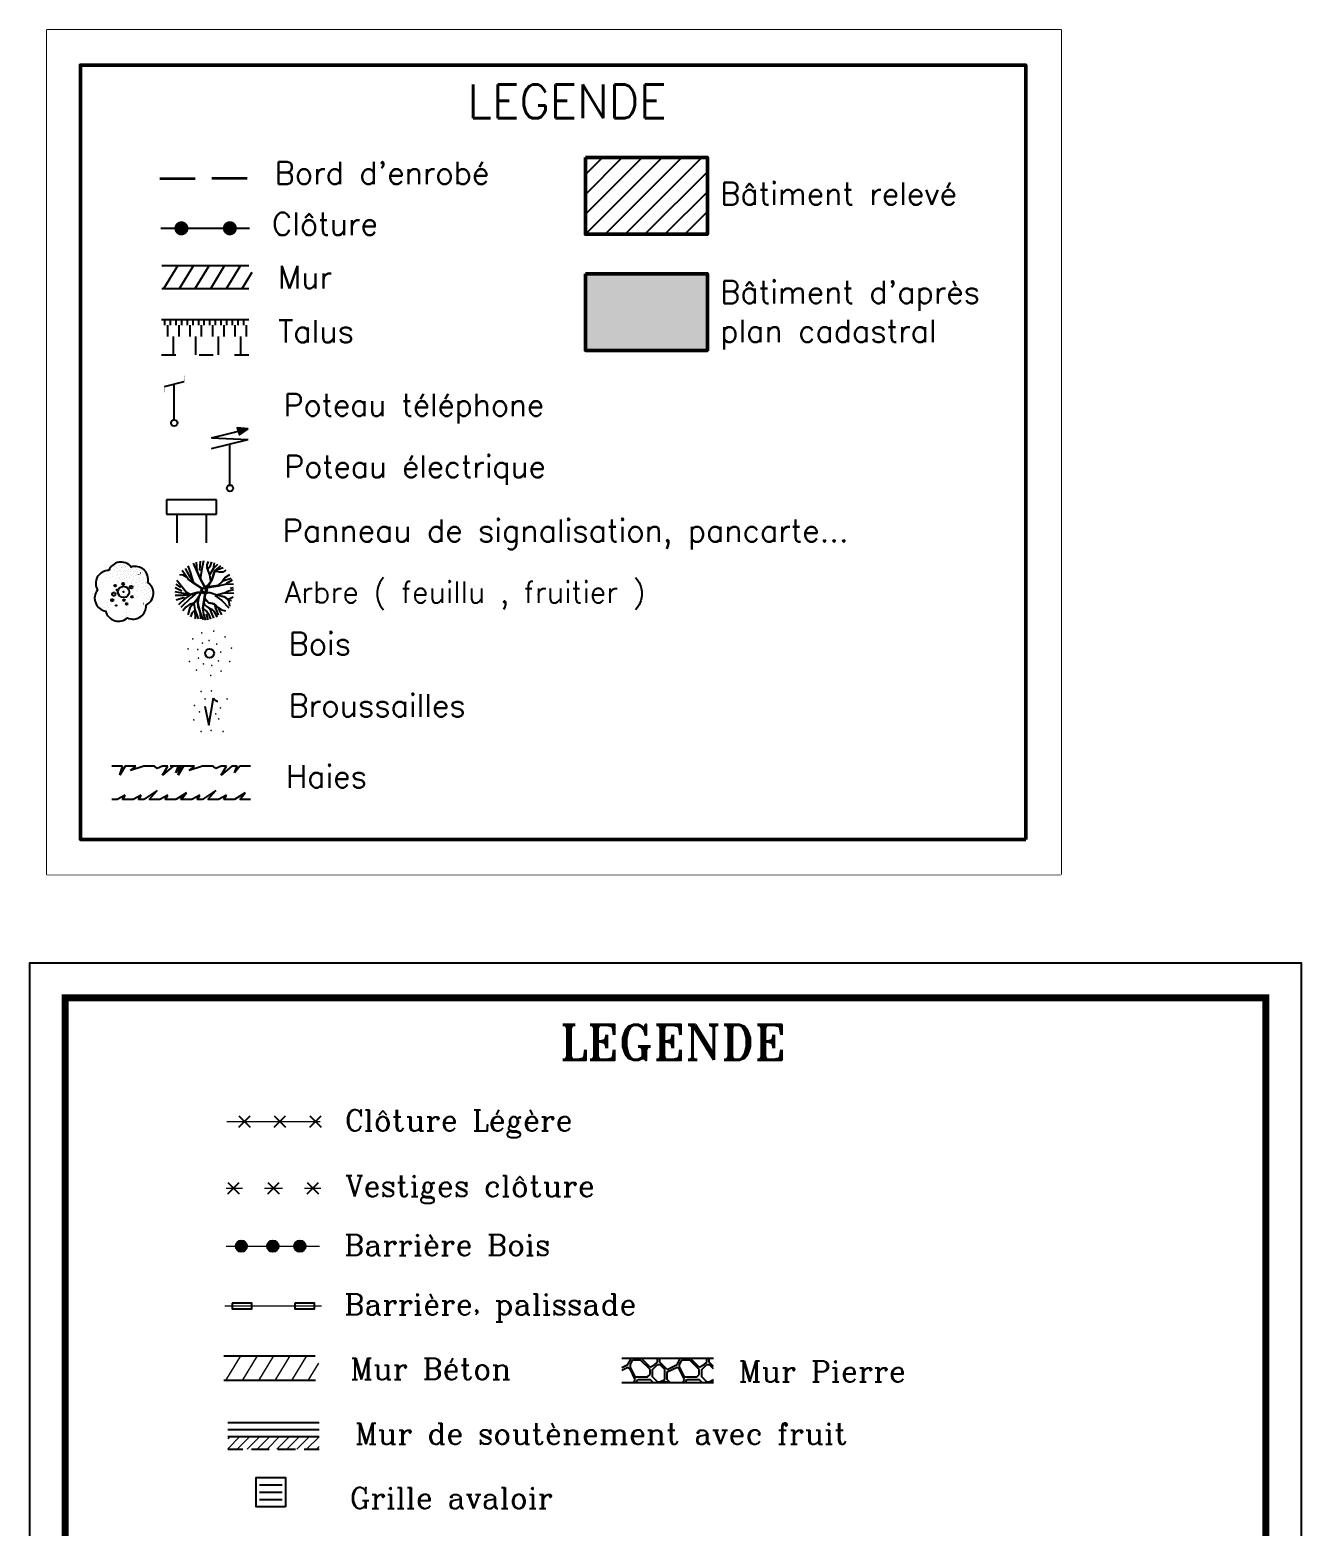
# Model space of a CAD drawing. Header units: metres. Extents: x 9606 to 9900, y 4805 to 4952.
# Drawn here: x 9789.29 to 9807.37, y 4890.5 to 4911.76 of the extents above; entities that cross this region are included whole.
import ezdxf
from ezdxf.enums import TextEntityAlignment as Align

# ---------------------------------------------------------------- set-up
doc = ezdxf.new("R2010")
doc.units = ezdxf.units.M
doc.header["$LTSCALE"] = 2
doc.set_wipeout_variables(frame=1)
doc.header["$PDMODE"] = 32
doc.header["$PDSIZE"] = 0.16
doc.layers.add('Légende Topo', color=7, linetype='Continuous')
doc.layers.add('Wipeout', color=255, linetype='Continuous')
doc.styles.add('17', font='romans.shx', dxfattribs={"oblique": 13.5, "height": 0.9})
doc.styles.add('ROMANS', font='ROMANC.shx', dxfattribs={"height": 0.36})
doc.styles.add('Romant', font='romant.shx', dxfattribs={"oblique": 13.5, "height": 0.5})

# ---------------------------------------------------------------- blocks, each defined once
blk = doc.blocks.new('*X5')
at = {"color": 0}
for p, q in [((2.91, 2.327), (2.918, 2.335)), ((2.914, 2.313), (2.935, 2.334)), ((2.918, 2.299), (2.951, 2.333)), ((2.922, 2.286), (2.968, 2.331)), ((2.926, 2.272), (2.985, 2.33)), ((2.93, 2.259), (3.001, 2.329)), ((2.935, 2.245), (3.018, 2.328)), ((2.939, 2.231), (3.034, 2.327)), ((2.943, 2.218), (3.051, 2.326)), ((2.947, 2.204), (3.068, 2.325)), ((2.951, 2.191), (3.084, 2.324)), ((2.955, 2.177), (3.101, 2.323)), ((2.959, 2.164), (3.118, 2.322)), ((2.963, 2.15), (3.134, 2.321)), ((2.967, 2.136), (3.151, 2.32)), ((2.971, 2.123), (3.168, 2.319)), ((2.975, 2.109), (3.184, 2.318)), ((3.012, 2.128), (3.201, 2.317)), ((3.07, 2.168), (3.217, 2.316)), ((3.127, 2.208), (3.234, 2.315)), ((3.185, 2.248), (3.251, 2.314)), ((3.242, 2.287), (3.267, 2.313))]:
    blk.add_line(p, q, dxfattribs=at)
blk = doc.blocks.new('*X3')
at = {"color": 0}
for p, q in [((961.645, 5073.899), (961.645, 5073.899)), ((961.724, 5073.819), (961.724, 5073.819)), ((961.74, 5073.93), (961.74, 5073.93)), ((961.802, 5073.74), (961.802, 5073.74)), ((961.819, 5073.85), (961.819, 5073.85)), ((961.897, 5073.771), (961.897, 5073.771)), ((961.976, 5073.691), (961.976, 5073.691)), ((961.992, 5073.802), (961.992, 5073.802)), ((962.071, 5073.722), (962.071, 5073.722)), ((961.674, 5073.488), (961.674, 5073.488)), ((961.752, 5073.408), (961.752, 5073.408)), ((961.769, 5073.519), (961.769, 5073.519)), ((961.786, 5073.629), (961.786, 5073.629)), ((961.847, 5073.439), (961.847, 5073.439)), ((961.864, 5073.549), (961.864, 5073.549)), ((961.881, 5073.66), (961.881, 5073.66)), ((961.909, 5073.249), (961.909, 5073.249)), ((961.942, 5073.47), (961.942, 5073.47)), ((961.959, 5073.58), (961.959, 5073.58)), ((962.004, 5073.28), (962.004, 5073.28)), ((962.021, 5073.39), (962.021, 5073.39)), ((962.038, 5073.501), (962.038, 5073.501)), ((962.054, 5073.611), (962.054, 5073.611)), ((962.099, 5073.311), (962.099, 5073.311)), ((962.116, 5073.421), (962.116, 5073.421)), ((962.133, 5073.532), (962.133, 5073.532)), ((962.149, 5073.642), (962.149, 5073.642)), ((962.178, 5073.231), (962.178, 5073.231)), ((962.194, 5073.341), (962.194, 5073.341)), ((962.211, 5073.452), (962.211, 5073.452)), ((961.669, 5072.855), (961.669, 5072.855)), ((961.764, 5072.886), (961.764, 5072.886)), ((961.781, 5072.997), (961.781, 5072.997)), ((961.797, 5073.107), (961.797, 5073.107)), ((961.843, 5072.807), (961.843, 5072.807)), ((961.859, 5072.917), (961.859, 5072.917)), ((961.876, 5073.028), (961.876, 5073.028)), ((961.892, 5073.138), (961.892, 5073.138)), ((961.938, 5072.837), (961.938, 5072.837)), ((961.954, 5072.948), (961.954, 5072.948)), ((961.971, 5073.059), (961.971, 5073.059)), ((961.988, 5073.169), (961.988, 5073.169)), ((962.033, 5072.868), (962.033, 5072.868)), ((962.049, 5072.979), (962.049, 5072.979)), ((962.066, 5073.089), (962.066, 5073.089)), ((962.083, 5073.2), (962.083, 5073.2)), ((962.111, 5072.789), (962.111, 5072.789)), ((962.128, 5072.899), (962.128, 5072.899)), ((962.144, 5073.01), (962.144, 5073.01)), ((962.161, 5073.12), (962.161, 5073.12)), ((962.206, 5072.82), (962.206, 5072.82)), ((962.223, 5072.93), (962.223, 5072.93)), ((962.24, 5073.041), (962.24, 5073.041)), ((962.256, 5073.151), (962.256, 5073.151)), ((962.318, 5072.961), (962.318, 5072.961)), ((961.697, 5072.444), (961.697, 5072.444)), ((961.747, 5072.776), (961.747, 5072.776)), ((961.793, 5072.475), (961.793, 5072.475)), ((961.826, 5072.696), (961.826, 5072.696)), ((961.888, 5072.506), (961.888, 5072.506)), ((961.904, 5072.616), (961.904, 5072.616)), ((961.921, 5072.727), (961.921, 5072.727)), ((961.983, 5072.537), (961.983, 5072.537)), ((961.999, 5072.647), (961.999, 5072.647)), ((962.016, 5072.758), (962.016, 5072.758))]:
    blk.add_line(p, q, dxfattribs=at)
blk = doc.blocks.new('*X4')
at = {"color": 0}
for p, q in [((961.5625, 5073.875), (961.5625, 5073.875)), ((961.625, 5074), (961.625, 5074)), ((961.625, 5073.75), (961.625, 5073.75)), ((961.6875, 5073.875), (961.6875, 5073.875)), ((961.75, 5073.75), (961.75, 5073.75)), ((961.8125, 5073.875), (961.8125, 5073.875)), ((961.875, 5073.75), (961.875, 5073.75)), ((961.9375, 5073.875), (961.9375, 5073.875)), ((962, 5073.75), (962, 5073.75)), ((962.125, 5073.75), (962.125, 5073.75)), ((961.5625, 5073.625), (961.5625, 5073.625)), ((961.5625, 5073.375), (961.5625, 5073.375)), ((961.625, 5073.5), (961.625, 5073.5)), ((961.6875, 5073.625), (961.6875, 5073.625)), ((961.6875, 5073.375), (961.6875, 5073.375)), ((961.75, 5073.5), (961.75, 5073.5)), ((961.75, 5073.25), (961.75, 5073.25)), ((961.8125, 5073.625), (961.8125, 5073.625)), ((961.8125, 5073.375), (961.8125, 5073.375)), ((961.875, 5073.5), (961.875, 5073.5)), ((961.875, 5073.25), (961.875, 5073.25)), ((961.9375, 5073.625), (961.9375, 5073.625)), ((961.9375, 5073.375), (961.9375, 5073.375)), ((962, 5073.5), (962, 5073.5)), ((962, 5073.25), (962, 5073.25)), ((962.0625, 5073.625), (962.0625, 5073.625)), ((962.0625, 5073.375), (962.0625, 5073.375)), ((962.125, 5073.5), (962.125, 5073.5)), ((962.125, 5073.25), (962.125, 5073.25)), ((962.1875, 5073.625), (962.1875, 5073.625)), ((962.1875, 5073.375), (962.1875, 5073.375)), ((962.25, 5073.25), (962.25, 5073.25)), ((961.4375, 5072.875), (961.4375, 5072.875)), ((961.5, 5073), (961.5, 5073)), ((961.5625, 5072.875), (961.5625, 5072.875)), ((961.625, 5073), (961.625, 5073)), ((961.6875, 5073.125), (961.6875, 5073.125)), ((961.6875, 5072.875), (961.6875, 5072.875)), ((961.75, 5073), (961.75, 5073)), ((961.8125, 5073.125), (961.8125, 5073.125)), ((961.8125, 5072.875), (961.8125, 5072.875)), ((961.875, 5073), (961.875, 5073)), ((961.9375, 5073.125), (961.9375, 5073.125)), ((961.9375, 5072.875), (961.9375, 5072.875)), ((962, 5073), (962, 5073)), ((962.0625, 5073.125), (962.0625, 5073.125)), ((962.0625, 5072.875), (962.0625, 5072.875)), ((962.125, 5073), (962.125, 5073)), ((962.1875, 5073.125), (962.1875, 5073.125)), ((962.1875, 5072.875), (962.1875, 5072.875)), ((962.25, 5073), (962.25, 5073)), ((962.3125, 5073.125), (962.3125, 5073.125)), ((961.5, 5072.75), (961.5, 5072.75)), ((961.625, 5072.75), (961.625, 5072.75)), ((961.625, 5072.5), (961.625, 5072.5)), ((961.6875, 5072.625), (961.6875, 5072.625)), ((961.6875, 5072.375), (961.6875, 5072.375)), ((961.75, 5072.75), (961.75, 5072.75)), ((961.75, 5072.5), (961.75, 5072.5)), ((961.8125, 5072.625), (961.8125, 5072.625)), ((961.875, 5072.75), (961.875, 5072.75)), ((961.875, 5072.5), (961.875, 5072.5)), ((961.9375, 5072.625), (961.9375, 5072.625)), ((962, 5072.75), (962, 5072.75))]:
    blk.add_line(p, q, dxfattribs=at)
blk = doc.blocks.new('*X0')
at = {"color": 0}
for p, q in [((961.275, 5073.25), (961.275, 5073.25)), ((961.3625, 5073.38125), (961.3625, 5073.38125)), ((961.3625, 5073.29375), (961.3625, 5073.29375)), ((961.45, 5073.3375), (961.45, 5073.3375)), ((961.45, 5073.25), (961.45, 5073.25)), ((961.5375, 5073.38125), (961.5375, 5073.38125)), ((961.5375, 5073.29375), (961.5375, 5073.29375)), ((961.625, 5073.25), (961.625, 5073.25)), ((961.275, 5073.1625), (961.275, 5073.1625)), ((961.3625, 5073.20625), (961.3625, 5073.20625)), ((961.3625, 5073.11875), (961.3625, 5073.11875)), ((961.3625, 5073.03125), (961.3625, 5073.03125)), ((961.45, 5073.1625), (961.45, 5073.1625)), ((961.45, 5073.075), (961.45, 5073.075)), ((961.5375, 5073.20625), (961.5375, 5073.20625)), ((961.5375, 5073.11875), (961.5375, 5073.11875)), ((961.5375, 5073.03125), (961.5375, 5073.03125)), ((961.625, 5073.1625), (961.625, 5073.1625))]:
    blk.add_line(p, q, dxfattribs=at)
blk = doc.blocks.new('*X2')
at = {"color": 0}
for p, q in [((960.756, 5073.4), (960.756, 5073.4)), ((960.851, 5073.431), (960.851, 5073.431)), ((960.93, 5073.351), (960.93, 5073.351)), ((960.946, 5073.462), (960.946, 5073.462)), ((961.025, 5073.382), (961.025, 5073.382)), ((961.041, 5073.492), (961.041, 5073.492))]:
    blk.add_line(p, q, dxfattribs=at)
blk = doc.blocks.new('*X1')
at = {"color": 0}
for p, q in [((960.673, 5072.847), (960.673, 5072.847)), ((960.846, 5072.798), (960.846, 5072.798)), ((960.941, 5072.829), (960.941, 5072.829)), ((961.037, 5072.86), (961.037, 5072.86)), ((961.132, 5072.891), (961.132, 5072.891)), ((960.925, 5072.719), (960.925, 5072.719)), ((961.02, 5072.749), (961.02, 5072.749))]:
    blk.add_line(p, q, dxfattribs=at)

msp = doc.modelspace()

# ---------------------------------------------------------------- linework, layer by layer
at = {"layer": 'Légende Topo'}
msp.add_lwpolyline([(9803.951, 4899.761), (9789.534, 4899.761), (9789.534, 4911.765), (9803.951, 4911.765)], close=True, dxfattribs=at)

# ---------------------------------------------------------------- wipeouts: each hides what was drawn before it
at = {"lineweight": 30}
msp.add_wipeout([(9789.291, 4898.508), (9807.367, 4898.508), (9807.367, 4865.098), (9789.291, 4865.098)], dxfattribs=at).dxf.layer = 'Wipeout'

# ---------------------------------------------------------------- next in the draw order: hatches: boundary and pattern name
at = {"layer": 'Légende Topo'}
h = msp.add_hatch(color=256, dxfattribs=at)
edge = h.paths.add_edge_path()
edge.add_arc((9792.297, 4894.481), 0.0801, 0, 360)
h = msp.add_hatch(color=256, dxfattribs=at)
edge = h.paths.add_edge_path()
edge.add_arc((9792.745, 4894.481), 0.0801, 0, 360)
h = msp.add_hatch(color=256, dxfattribs=at)
edge = h.paths.add_edge_path()
edge.add_arc((9793.13, 4894.481), 0.0801, 0, 360)

# ---------------------------------------------------------------- next in the draw order: linework, layer by layer
at = {"layer": 'Légende Topo', "lineweight": -3}
for p, q in [((9792.262, 4896.173), (9792.422, 4896.333)), ((9792.262, 4896.333), (9792.422, 4896.173)), ((9792.766, 4896.173), (9792.926, 4896.333)), ((9792.766, 4896.333), (9792.926, 4896.173)), ((9793.27, 4896.173), (9793.43, 4896.333)), ((9793.27, 4896.333), (9793.43, 4896.173)), ((9792.106, 4895.225), (9792.266, 4895.385)), ((9792.106, 4895.385), (9792.266, 4895.225)), ((9792.675, 4895.227), (9792.835, 4895.387)), ((9792.675, 4895.387), (9792.835, 4895.227)), ((9793.234, 4895.225), (9793.394, 4895.385)), ((9793.234, 4895.385), (9793.394, 4895.225))]:
    msp.add_line(p, q, dxfattribs=at)
at = {"layer": 'Légende Topo', "lineweight": 9}
for p, q in [((9792.09, 4896.253), (9793.417, 4896.253)), ((9792.08, 4895.305), (9792.312, 4895.305)), ((9792.625, 4895.305), (9792.883, 4895.305)), ((9793.196, 4895.305), (9793.427, 4895.305)), ((9792.081, 4894.481), (9793.409, 4894.481)), ((9792.062, 4893.632), (9793.439, 4893.632))]:
    msp.add_line(p, q, dxfattribs=at)
at = {"layer": 'Légende Topo', "color": 251}
for p, q in [((9797.709, 4892.755), (9797.794, 4892.798)), ((9797.709, 4892.72), (9797.794, 4892.763)), ((9797.794, 4892.798), (9797.829, 4892.868)), ((9797.829, 4892.728), (9797.794, 4892.763)), ((9797.829, 4892.868), (9797.829, 4892.891)), ((9797.829, 4892.798), (9797.864, 4892.868)), ((9797.829, 4892.763), (9797.829, 4892.798)), ((9797.899, 4892.623), (9797.829, 4892.763)), ((9797.899, 4892.588), (9797.829, 4892.728)), ((9797.864, 4892.868), (9797.969, 4892.868)), ((9798.109, 4892.728), (9797.969, 4892.868)), ((9798.004, 4892.868), (9798.004, 4892.891)), ((9798.109, 4892.763), (9798.004, 4892.868)), ((9798.109, 4892.763), (9798.179, 4892.798)), ((9798.109, 4892.658), (9798.109, 4892.728)), ((9798.144, 4892.728), (9798.214, 4892.798)), ((9798.144, 4892.623), (9798.144, 4892.728)), ((9798.179, 4892.798), (9798.214, 4892.833)), ((9798.214, 4892.833), (9798.214, 4892.891)), ((9798.214, 4892.798), (9798.249, 4892.798)), ((9798.249, 4892.833), (9798.249, 4892.891)), ((9798.354, 4892.728), (9798.249, 4892.833)), ((9798.319, 4892.728), (9798.249, 4892.798)), ((9798.319, 4892.588), (9798.319, 4892.728)), ((9798.354, 4892.728), (9798.494, 4892.798)), ((9798.354, 4892.693), (9798.494, 4892.763)), ((9798.494, 4892.798), (9798.529, 4892.868)), ((9798.529, 4892.728), (9798.494, 4892.763)), ((9798.529, 4892.868), (9798.529, 4892.891)), ((9798.529, 4892.798), (9798.564, 4892.868)), ((9798.529, 4892.763), (9798.529, 4892.798)), ((9798.599, 4892.623), (9798.529, 4892.763)), ((9798.599, 4892.588), (9798.529, 4892.728)), ((9798.564, 4892.868), (9798.669, 4892.868)), ((9798.809, 4892.728), (9798.669, 4892.868)), ((9798.704, 4892.868), (9798.704, 4892.891)), ((9798.809, 4892.763), (9798.704, 4892.868)), ((9798.809, 4892.763), (9798.879, 4892.798)), ((9798.809, 4892.658), (9798.809, 4892.728)), ((9798.844, 4892.728), (9798.914, 4892.798)), ((9798.844, 4892.623), (9798.844, 4892.728)), ((9798.879, 4892.798), (9798.914, 4892.833)), ((9798.914, 4892.833), (9798.914, 4892.891)), ((9798.914, 4892.798), (9798.949, 4892.798)), ((9798.949, 4892.833), (9798.949, 4892.891)), ((9799.012, 4892.771), (9798.949, 4892.833)), ((9799.012, 4892.736), (9798.949, 4892.798)), ((9797.876, 4892.541), (9797.899, 4892.588)), ((9797.899, 4892.623), (9798.074, 4892.623)), ((9797.911, 4892.541), (9797.934, 4892.588)), ((9797.934, 4892.588), (9798.109, 4892.588)), ((9798.074, 4892.623), (9798.109, 4892.658)), ((9798.157, 4892.541), (9798.109, 4892.588)), ((9798.214, 4892.553), (9798.144, 4892.623)), ((9798.214, 4892.553), (9798.249, 4892.553)), ((9798.249, 4892.553), (9798.319, 4892.588)), ((9798.272, 4892.541), (9798.284, 4892.553)), ((9798.284, 4892.553), (9798.354, 4892.553)), ((9798.354, 4892.588), (9798.354, 4892.693)), ((9798.402, 4892.541), (9798.354, 4892.588)), ((9798.367, 4892.541), (9798.354, 4892.553)), ((9798.576, 4892.541), (9798.599, 4892.588)), ((9798.599, 4892.623), (9798.774, 4892.623)), ((9798.611, 4892.541), (9798.634, 4892.588)), ((9798.634, 4892.588), (9798.809, 4892.588)), ((9798.774, 4892.623), (9798.809, 4892.658)), ((9798.857, 4892.541), (9798.809, 4892.588)), ((9798.914, 4892.553), (9798.844, 4892.623)), ((9798.914, 4892.553), (9798.949, 4892.553)), ((9798.949, 4892.553), (9799.012, 4892.584)), ((9798.972, 4892.541), (9798.984, 4892.553)), ((9798.984, 4892.553), (9799.012, 4892.553))]:
    msp.add_line(p, q, dxfattribs=at)
at = {"layer": 'Légende Topo', "linetype": 'ByBlock'}
for p, q in [((9792.556, 4891.09), (9792.876, 4891.09)), ((9792.556, 4890.985), (9792.876, 4890.985)), ((9792.556, 4890.88), (9792.876, 4890.88))]:
    msp.add_line(p, q, dxfattribs=at)
at = {"layer": 'Légende Topo', "flags": 128}
msp.add_lwpolyline([(9807.367, 4865.098), (9789.291, 4865.098), (9789.291, 4898.508), (9807.367, 4898.508)], close=True, dxfattribs=at)
at = {"layer": 'Légende Topo', "lineweight": 25, "const_width": 0.1, "flags": 128}
msp.add_lwpolyline([(9806.867, 4865.598), (9789.791, 4865.598), (9789.791, 4898.008), (9806.867, 4898.008), (9806.867, 4865.598)], dxfattribs=at)
at = {"layer": 'Légende Topo', "lineweight": -3}
for points in [[(9792.167, 4893.672), (9792.167, 4893.592), (9792.447, 4893.592), (9792.447, 4893.672)], [(9793.058, 4893.672), (9793.058, 4893.592), (9793.338, 4893.592), (9793.338, 4893.672)]]:
    msp.add_lwpolyline(points, close=True, dxfattribs=at)
at = {"layer": 'Légende Topo', "lineweight": 25}
for points in [[(9792.046, 4892.923), (9793.349, 4892.923)], [(9797.709, 4892.891), (9799.012, 4892.891)], [(9793.35, 4892.573), (9792.046, 4892.573)], [(9799.012, 4892.541), (9797.709, 4892.541)], [(9792.104, 4891.774), (9793.404, 4891.774)]]:
    msp.add_lwpolyline(points, dxfattribs=at)
at = {"layer": 'Légende Topo', "color": 251, "lineweight": 9}
for points in [[(9792.286, 4892.923), (9792.072, 4892.573)], [(9792.52, 4892.923), (9792.307, 4892.573)], [(9792.755, 4892.923), (9792.541, 4892.573)], [(9792.989, 4892.923), (9792.775, 4892.573)], [(9793.224, 4892.923), (9793.01, 4892.573)], [(9793.394, 4892.818), (9793.244, 4892.573)], [(9792.276, 4891.774), (9792.104, 4891.602)], [(9792.135, 4891.774), (9792.104, 4891.743)], [(9792.417, 4891.774), (9792.237, 4891.594)], [(9792.559, 4891.774), (9792.379, 4891.594)], [(9792.7, 4891.774), (9792.52, 4891.594)], [(9792.842, 4891.774), (9792.662, 4891.594)], [(9792.983, 4891.774), (9792.803, 4891.594)], [(9793.124, 4891.774), (9792.944, 4891.594)], [(9793.265, 4891.774), (9793.085, 4891.594)], [(9793.404, 4891.772), (9793.226, 4891.594)], [(9793.406, 4891.633), (9793.367, 4891.594)]]:
    msp.add_lwpolyline(points, dxfattribs=at)
at = {"layer": 'Légende Topo', "color": 12}
for points in [[(9792.104, 4891.974), (9793.404, 4891.974)], [(9792.104, 4891.874), (9793.404, 4891.874)]]:
    msp.add_lwpolyline(points, dxfattribs=at)
at = {"layer": 'Légende Topo', "flags": 128}
for points in [[(9792.104, 4891.594), (9792.317, 4891.594)], [(9792.442, 4891.594), (9792.692, 4891.594)], [(9792.816, 4891.594), (9793.066, 4891.594)], [(9793.191, 4891.594), (9793.404, 4891.594)]]:
    msp.add_lwpolyline(points, dxfattribs=at)
at = {"layer": 'Légende Topo', "linetype": 'ByBlock'}
msp.add_lwpolyline([(9792.926, 4890.775), (9792.506, 4890.775), (9792.506, 4891.195), (9792.926, 4891.195)], close=True, dxfattribs=at)
at = {"layer": 'Légende Topo'}
for centre in [(9792.297, 4894.481), (9792.745, 4894.481), (9793.13, 4894.481)]:
    msp.add_circle(centre, 0.0801, dxfattribs=at)

# ---------------------------------------------------------------- next in the draw order: texts
at = {"layer": 'Légende Topo', "style": 'Romant'}
msp.add_text('LEGENDE', height=0.5, dxfattribs=at).set_placement((9798.435, 4897.378), align=Align.MIDDLE)
at = {"layer": 'Légende Topo', "style": 'ROMANS'}
for s, p in [('Clôture Légère', (9793.768, 4896.12)), ('Vestiges clôture', (9793.776, 4895.186)), ('Barrière Bois', (9793.76, 4894.348)), ('Barrière, palissade', (9793.763, 4893.505)), ('Mur Béton', (9793.846, 4892.588)), ('Mur Pierre', (9799.368, 4892.553)), ('Mur de soutènement avec fruit', (9793.912, 4891.668)), ('Grille avaloir', (9793.838, 4890.752))]:
    msp.add_text(s, height=0.3, dxfattribs=at).set_placement(p)

# ---------------------------------------------------------------- next in the draw order: wipeouts: each hides what was drawn before it
at = {"lineweight": 30}
msp.add_wipeout([(9789.534, 4911.765), (9803.951, 4911.765), (9803.951, 4899.761), (9789.534, 4899.761)], dxfattribs=at).dxf.layer = 'Wipeout'

# ---------------------------------------------------------------- next in the draw order: hatches: boundary and pattern name
at = {"layer": 'Légende Topo'}
h = msp.add_hatch(dxfattribs=at)
h.set_pattern_fill('_USER', color=251, scale=0.2, angle=45, style=0, pattern_type=0)
h.set_pattern_definition([(45, (9797.18856, 4908.86106), (-0.141421, 0.141421), [])])
h.paths.add_polyline_path([(9798.925, 4909.952), (9797.189, 4909.952), (9797.189, 4908.861), (9798.925, 4908.861)])
msp.add_hatch(color=141, dxfattribs=at).paths.add_polyline_path([(9798.925, 4908.301), (9797.189, 4908.301), (9797.189, 4907.21), (9798.925, 4907.21)])

# ---------------------------------------------------------------- next in the draw order: linework, layer by layer
for p, q in [((9791.151, 4908.946), (9792.413, 4908.946)), ((9791.944, 4905.087), (9791.231, 4905.087)), ((9791.231, 4905.087), (9791.231, 4904.882)), ((9791.944, 4904.882), (9791.944, 4905.087)), ((9791.231, 4904.882), (9791.79, 4904.882)), ((9791.795, 4904.882), (9791.944, 4904.882))]:
    msp.add_line(p, q, dxfattribs=at)
at = {"layer": 'Légende Topo', "color": 36}
for p, q in [((9791.206, 4907.648), (9791.206, 4907.568)), ((9791.286, 4907.648), (9791.286, 4907.568)), ((9791.366, 4907.648), (9791.366, 4907.568)), ((9791.446, 4907.648), (9791.446, 4907.568)), ((9791.526, 4907.648), (9791.526, 4907.568)), ((9791.606, 4907.648), (9791.606, 4907.568)), ((9791.686, 4907.648), (9791.686, 4907.568)), ((9791.766, 4907.648), (9791.766, 4907.568)), ((9791.846, 4907.648), (9791.846, 4907.568)), ((9791.926, 4907.648), (9791.926, 4907.568)), ((9792.006, 4907.648), (9792.006, 4907.568)), ((9792.086, 4907.648), (9792.086, 4907.568)), ((9792.166, 4907.648), (9792.166, 4907.568)), ((9792.246, 4907.648), (9792.246, 4907.568)), ((9792.326, 4907.648), (9792.326, 4907.568)), ((9791.246, 4907.568), (9791.246, 4907.408)), ((9791.326, 4907.408), (9791.326, 4907.146)), ((9791.406, 4907.568), (9791.406, 4907.408)), ((9791.566, 4907.568), (9791.566, 4907.408)), ((9791.646, 4907.408), (9791.646, 4907.146)), ((9791.726, 4907.568), (9791.726, 4907.408)), ((9791.886, 4907.568), (9791.886, 4907.408)), ((9791.966, 4907.408), (9791.966, 4907.146)), ((9792.046, 4907.568), (9792.046, 4907.408)), ((9792.206, 4907.568), (9792.206, 4907.408)), ((9792.286, 4907.408), (9792.286, 4907.146)), ((9792.366, 4907.568), (9792.366, 4907.408))]:
    msp.add_line(p, q, dxfattribs=at)
at = {"layer": 'Légende Topo', "color": 90}
for p, q in [((9790.589, 4904.201), (9790.589, 4904.201)), ((9791.654, 4904.202), (9791.666, 4904.076)), ((9791.713, 4904.214), (9791.703, 4904.082)), ((9791.761, 4904.218), (9791.73, 4904.085)), ((9791.809, 4904.163), (9791.832, 4904.211)), ((9791.873, 4904.204), (9791.848, 4904.135)), ((9791.913, 4904.193), (9791.898, 4904.105)), ((9790.353, 4904.067), (9790.353, 4904.067)), ((9790.429, 4904.121), (9790.43, 4904.124)), ((9790.469, 4903.999), (9790.469, 4903.999)), ((9790.505, 4904.188), (9790.505, 4904.188)), ((9790.572, 4904.102), (9790.572, 4904.102)), ((9790.576, 4904.173), (9790.576, 4904.173)), ((9790.609, 4904.145), (9790.609, 4904.145)), ((9790.619, 4904.124), (9790.619, 4904.124)), ((9790.635, 4904.025), (9790.635, 4904.025)), ((9790.638, 4904.158), (9790.638, 4904.158)), ((9790.649, 4904.062), (9790.649, 4904.062)), ((9790.663, 4904.15), (9790.663, 4904.15)), ((9790.663, 4904.086), (9790.663, 4904.086)), ((9790.665, 4903.982), (9790.665, 4903.982)), ((9790.675, 4904.166), (9790.675, 4904.166)), ((9790.68, 4904.135), (9790.68, 4904.135)), ((9790.693, 4904.031), (9790.693, 4904.031)), ((9790.715, 4904.099), (9790.715, 4904.099)), ((9790.753, 4904.093), (9790.753, 4904.093)), ((9790.796, 4904.066), (9790.796, 4904.066)), ((9790.804, 4904.036), (9790.804, 4904.036)), ((9790.806, 4904.096), (9790.806, 4904.096)), ((9790.829, 4903.983), (9790.829, 4903.983)), ((9790.839, 4904.023), (9790.84, 4904.025)), ((9790.848, 4904.079), (9790.848, 4904.079)), ((9790.861, 4904.046), (9790.859, 4904.047)), ((9790.873, 4904.09), (9790.873, 4904.09)), ((9790.877, 4904.12), (9790.879, 4904.123)), ((9790.893, 4904.022), (9790.893, 4904.022)), ((9790.914, 4904.054), (9790.914, 4904.054)), ((9790.94, 4904.043), (9790.94, 4904.043)), ((9791.443, 4904.023), (9791.416, 4904.016)), ((9791.472, 4904.015), (9791.443, 4904.023)), ((9791.54, 4903.958), (9791.458, 4904.081)), ((9791.519, 4903.987), (9791.472, 4904.015)), ((9791.5, 4904.113), (9791.554, 4904.006)), ((9791.534, 4904.149), (9791.572, 4904.047)), ((9791.554, 4904.006), (9791.622, 4903.906)), ((9791.572, 4904.047), (9791.605, 4903.932)), ((9791.613, 4904.186), (9791.706, 4903.97)), ((9791.666, 4904.076), (9791.714, 4903.962)), ((9791.73, 4904.085), (9791.713, 4903.953)), ((9791.809, 4904.121), (9791.809, 4904.163)), ((9791.848, 4904.019), (9791.809, 4904.121)), ((9791.848, 4904.135), (9791.818, 4904.099)), ((9791.898, 4904.105), (9791.848, 4904.027)), ((9791.862, 4903.933), (9791.848, 4904.019)), ((9791.916, 4904.077), (9791.868, 4903.937)), ((9791.921, 4904.076), (9791.871, 4903.936)), ((9791.898, 4904.105), (9791.961, 4904.172)), ((9791.999, 4904.151), (9791.916, 4904.077)), ((9792.04, 4904.123), (9791.921, 4904.076)), ((9791.985, 4904.057), (9791.922, 4904.071)), ((9792.032, 4904.058), (9791.985, 4904.057)), ((9792.068, 4903.983), (9792.028, 4903.933)), ((9792.076, 4904.087), (9792.032, 4904.058)), ((9792.131, 4904.02), (9792.068, 4903.983)), ((9790.324, 4903.912), (9790.324, 4903.912)), ((9790.868, 4903.943), (9790.868, 4903.943)), ((9790.896, 4903.77), (9790.896, 4903.77)), ((9790.907, 4903.911), (9790.907, 4903.911)), ((9790.93, 4903.933), (9790.93, 4903.933)), ((9790.932, 4903.971), (9790.932, 4903.971)), ((9790.95, 4903.867), (9790.95, 4903.867)), ((9790.957, 4903.97), (9790.957, 4903.97)), ((9790.98, 4903.777), (9790.98, 4903.777)), ((9790.998, 4903.821), (9790.998, 4903.821)), ((9791.005, 4903.885), (9791.005, 4903.885)), ((9791.045, 4903.795), (9791.045, 4903.795)), ((9791.353, 4903.783), (9791.539, 4903.745)), ((9791.357, 4903.842), (9791.453, 4903.795)), ((9791.366, 4903.89), (9791.434, 4903.842)), ((9791.512, 4903.773), (9791.382, 4903.943)), ((9791.57, 4903.741), (9791.512, 4903.773)), ((9791.633, 4903.894), (9791.54, 4903.958)), ((9791.668, 4903.768), (9791.57, 4903.741)), ((9791.669, 4903.769), (9791.572, 4903.69)), ((9791.605, 4903.932), (9791.637, 4903.896)), ((9791.736, 4903.826), (9791.633, 4903.894)), ((9791.637, 4903.896), (9791.736, 4903.831)), ((9791.763, 4903.772), (9791.668, 4903.768)), ((9791.719, 4903.764), (9791.671, 4903.762)), ((9791.736, 4903.801), (9791.703, 4903.729)), ((9791.704, 4903.726), (9791.741, 4903.801)), ((9791.706, 4903.97), (9791.764, 4903.864)), ((9791.714, 4903.962), (9791.767, 4903.865)), ((9791.716, 4903.797), (9791.757, 4903.836)), ((9791.774, 4903.757), (9791.719, 4903.764)), ((9791.757, 4903.836), (9791.728, 4903.79)), ((9791.728, 4903.79), (9791.786, 4903.756)), ((9791.736, 4903.831), (9791.786, 4903.834)), ((9791.79, 4903.831), (9791.736, 4903.826)), ((9791.741, 4903.801), (9791.736, 4903.801)), ((9791.786, 4903.756), (9791.74, 4903.798)), ((9791.748, 4903.547), (9791.781, 4903.766)), ((9791.786, 4903.766), (9791.75, 4903.545)), ((9791.757, 4903.843), (9791.791, 4903.846)), ((9791.764, 4903.864), (9791.807, 4903.809)), ((9791.767, 4903.865), (9791.793, 4903.851)), ((9791.781, 4903.766), (9791.786, 4903.766)), ((9791.786, 4903.834), (9791.786, 4903.755)), ((9791.786, 4903.755), (9791.822, 4903.769)), ((9791.787, 4903.755), (9791.79, 4903.831)), ((9791.824, 4903.764), (9791.787, 4903.755)), ((9791.813, 4903.812), (9791.79, 4903.751)), ((9791.791, 4903.846), (9791.813, 4903.812)), ((9791.793, 4903.851), (9791.823, 4903.875)), ((9791.83, 4903.87), (9791.801, 4903.844)), ((9791.966, 4903.871), (9791.802, 4903.846)), ((9791.802, 4903.837), (9791.877, 4903.85)), ((9791.802, 4903.846), (9791.802, 4903.837)), ((9791.822, 4903.769), (9791.855, 4903.769)), ((9791.823, 4903.875), (9791.862, 4903.933)), ((9791.856, 4903.764), (9791.824, 4903.764)), ((9791.868, 4903.937), (9791.83, 4903.87)), ((9791.855, 4903.769), (9791.948, 4903.737)), ((9791.943, 4903.734), (9791.856, 4903.764)), ((9791.877, 4903.85), (9791.971, 4903.867)), ((9792.028, 4903.933), (9791.956, 4903.867)), ((9792.033, 4903.932), (9791.966, 4903.871)), ((9791.971, 4903.867), (9792.092, 4903.895)), ((9792.153, 4903.971), (9792.033, 4903.932)), ((9792.113, 4903.787), (9792.056, 4903.762)), ((9792.09, 4903.901), (9792.08, 4903.893)), ((9792.118, 4903.917), (9792.09, 4903.901)), ((9792.092, 4903.895), (9792.184, 4903.888)), ((9792.184, 4903.81), (9792.113, 4903.787)), ((9792.166, 4903.944), (9792.118, 4903.917)), ((9792.183, 4903.838), (9792.137, 4903.829)), ((9790.348, 4903.554), (9790.348, 4903.554)), ((9790.803, 4903.719), (9790.803, 4903.719)), ((9790.91, 4903.611), (9790.908, 4903.609)), ((9790.923, 4903.572), (9790.923, 4903.572)), ((9790.945, 4903.646), (9790.945, 4903.646)), ((9790.95, 4903.758), (9790.95, 4903.758)), ((9790.979, 4903.665), (9790.979, 4903.665)), ((9790.979, 4903.627), (9790.979, 4903.627)), ((9791.028, 4903.731), (9791.028, 4903.731)), ((9791.044, 4903.709), (9791.044, 4903.709)), ((9791.463, 4903.726), (9791.358, 4903.728)), ((9791.369, 4903.665), (9791.487, 4903.706)), ((9791.5, 4903.687), (9791.402, 4903.596)), ((9791.572, 4903.69), (9791.436, 4903.556)), ((9791.577, 4903.738), (9791.463, 4903.726)), ((9791.508, 4903.56), (9791.467, 4903.508)), ((9791.57, 4903.739), (9791.5, 4903.687)), ((9791.56, 4903.6), (9791.508, 4903.56)), ((9791.566, 4903.553), (9791.537, 4903.453)), ((9791.622, 4903.62), (9791.56, 4903.6)), ((9791.622, 4903.617), (9791.566, 4903.553)), ((9791.671, 4903.762), (9791.577, 4903.738)), ((9791.667, 4903.674), (9791.622, 4903.62)), ((9791.625, 4903.619), (9791.673, 4903.672)), ((9791.64, 4903.524), (9791.625, 4903.619)), ((9791.703, 4903.729), (9791.667, 4903.674)), ((9791.673, 4903.672), (9791.704, 4903.726)), ((9791.678, 4903.631), (9791.694, 4903.707)), ((9791.681, 4903.572), (9791.678, 4903.631)), ((9791.695, 4903.704), (9791.68, 4903.63)), ((9791.68, 4903.63), (9791.686, 4903.571)), ((9791.7, 4903.517), (9791.681, 4903.572)), ((9791.686, 4903.571), (9791.712, 4903.484)), ((9791.772, 4903.609), (9791.764, 4903.645)), ((9791.772, 4903.696), (9791.808, 4903.655)), ((9791.783, 4903.589), (9791.772, 4903.609)), ((9791.773, 4903.69), (9791.803, 4903.651)), ((9791.804, 4903.573), (9791.783, 4903.589)), ((9791.803, 4903.651), (9791.829, 4903.623)), ((9791.833, 4903.55), (9791.804, 4903.573)), ((9791.808, 4903.655), (9791.832, 4903.626)), ((9791.824, 4903.559), (9791.874, 4903.534)), ((9791.829, 4903.623), (9791.887, 4903.614)), ((9791.832, 4903.626), (9791.885, 4903.62)), ((9791.885, 4903.62), (9791.925, 4903.6)), ((9791.887, 4903.614), (9791.911, 4903.603)), ((9791.925, 4903.58), (9791.899, 4903.612)), ((9791.911, 4903.603), (9791.924, 4903.598)), ((9791.919, 4903.729), (9792.021, 4903.656)), ((9791.924, 4903.598), (9791.958, 4903.561)), ((9791.925, 4903.6), (9791.964, 4903.559)), ((9791.932, 4903.558), (9791.925, 4903.58)), ((9791.952, 4903.5), (9791.932, 4903.558)), ((9792.058, 4903.707), (9791.941, 4903.734)), ((9792.055, 4903.761), (9791.943, 4903.734)), ((9791.948, 4903.737), (9792.058, 4903.709)), ((9791.961, 4903.561), (9792.016, 4903.524)), ((9791.964, 4903.559), (9792.016, 4903.453)), ((9792.021, 4903.656), (9792.118, 4903.552)), ((9792.19, 4903.758), (9792.055, 4903.761)), ((9792.058, 4903.709), (9792.1, 4903.676)), ((9792.099, 4903.677), (9792.058, 4903.707)), ((9792.134, 4903.68), (9792.099, 4903.677)), ((9792.1, 4903.676), (9792.117, 4903.637)), ((9792.117, 4903.637), (9792.13, 4903.576)), ((9792.155, 4903.65), (9792.131, 4903.657)), ((9792.18, 4903.705), (9792.134, 4903.68)), ((9790.39, 4903.463), (9790.388, 4903.464)), ((9790.413, 4903.55), (9790.413, 4903.55)), ((9790.541, 4903.366), (9790.541, 4903.366)), ((9790.609, 4903.424), (9790.609, 4903.424)), ((9790.63, 4903.485), (9790.63, 4903.485)), ((9790.671, 4903.45), (9790.671, 4903.45)), ((9790.731, 4903.419), (9790.731, 4903.419)), ((9790.824, 4903.402), (9790.824, 4903.402)), ((9790.933, 4903.544), (9790.933, 4903.544)), ((9791.58, 4903.425), (9791.603, 4903.485)), ((9791.603, 4903.485), (9791.637, 4903.521)), ((9791.671, 4903.453), (9791.64, 4903.524)), ((9791.643, 4903.398), (9791.641, 4903.523)), ((9791.687, 4903.394), (9791.671, 4903.453)), ((9791.715, 4903.463), (9791.7, 4903.517)), ((9791.712, 4903.484), (9791.753, 4903.384)), ((9791.723, 4903.394), (9791.715, 4903.463)), ((9791.764, 4903.464), (9791.748, 4903.547)), ((9791.75, 4903.545), (9791.807, 4903.502)), ((9791.793, 4903.375), (9791.764, 4903.464)), ((9791.827, 4903.38), (9791.802, 4903.467)), ((9791.807, 4903.502), (9791.831, 4903.466)), ((9791.831, 4903.466), (9791.858, 4903.389)), ((9791.865, 4903.512), (9791.833, 4903.55)), ((9791.904, 4903.405), (9791.865, 4903.512)), ((9791.874, 4903.534), (9791.905, 4903.505)), ((9791.905, 4903.505), (9791.922, 4903.482)), ((9791.922, 4903.482), (9791.947, 4903.42)), ((9791.974, 4903.449), (9791.952, 4903.5)), ((9792.016, 4903.524), (9792.074, 4903.509)), ((9791.776, 4902.157), (9791.833, 4901.883)), ((9791.833, 4901.883), (9791.9, 4902.271))]:
    msp.add_line(p, q, dxfattribs=at)
at = {"layer": 'Légende Topo', "color": 90, "linetype": 'ByBlock'}
for p, q in [((9790.606, 4901.303), (9790.454, 4901.303)), ((9790.568, 4901.176), (9790.606, 4901.303)), ((9790.644, 4901.303), (9790.568, 4901.176)), ((9790.796, 4901.303), (9790.644, 4901.303)), ((9790.72, 4901.24), (9790.796, 4901.303)), ((9790.91, 4901.303), (9790.72, 4901.24)), ((9791.062, 4901.303), (9790.91, 4901.303)), ((9791.1, 4901.271), (9791.062, 4901.303)), ((9791.176, 4901.303), (9791.1, 4901.271)), ((9791.252, 4901.303), (9791.176, 4901.303)), ((9791.176, 4901.176), (9791.252, 4901.303)), ((9791.328, 4901.303), (9791.176, 4901.176)), ((9791.439, 4901.303), (9791.287, 4901.303)), ((9791.404, 4901.303), (9791.328, 4901.303)), ((9791.366, 4901.208), (9791.404, 4901.303)), ((9791.442, 4901.303), (9791.366, 4901.208)), ((9791.401, 4901.176), (9791.439, 4901.303)), ((9791.477, 4901.303), (9791.401, 4901.176)), ((9791.594, 4901.303), (9791.442, 4901.303)), ((9791.629, 4901.303), (9791.477, 4901.303)), ((9791.553, 4901.24), (9791.629, 4901.303)), ((9791.743, 4901.303), (9791.553, 4901.24)), ((9791.895, 4901.303), (9791.743, 4901.303)), ((9791.933, 4901.271), (9791.895, 4901.303)), ((9792.009, 4901.303), (9791.933, 4901.271)), ((9792.085, 4901.303), (9792.009, 4901.303)), ((9792.009, 4901.176), (9792.085, 4901.303)), ((9792.161, 4901.303), (9792.009, 4901.176)), ((9792.237, 4901.303), (9792.161, 4901.303)), ((9792.199, 4901.208), (9792.237, 4901.303)), ((9792.275, 4901.303), (9792.199, 4901.208)), ((9792.427, 4901.303), (9792.275, 4901.303)), ((9790.53, 4900.828), (9790.454, 4900.828)), ((9790.644, 4900.891), (9790.53, 4900.828)), ((9790.606, 4900.828), (9790.644, 4900.891)), ((9790.758, 4900.828), (9790.606, 4900.828)), ((9790.872, 4900.891), (9790.758, 4900.828)), ((9790.834, 4900.828), (9790.872, 4900.891)), ((9790.91, 4900.828), (9790.834, 4900.828)), ((9791.1, 4900.955), (9790.91, 4900.828)), ((9790.986, 4900.828), (9791.1, 4900.955)), ((9791.138, 4900.828), (9790.986, 4900.828)), ((9791.252, 4900.891), (9791.138, 4900.828)), ((9791.214, 4900.828), (9791.252, 4900.891)), ((9791.366, 4900.828), (9791.214, 4900.828)), ((9791.363, 4900.828), (9791.287, 4900.828)), ((9791.477, 4900.891), (9791.363, 4900.828)), ((9791.518, 4900.923), (9791.366, 4900.828)), ((9791.439, 4900.828), (9791.477, 4900.891)), ((9791.591, 4900.828), (9791.439, 4900.828)), ((9791.442, 4900.828), (9791.518, 4900.923)), ((9791.594, 4900.828), (9791.442, 4900.828)), ((9791.705, 4900.891), (9791.591, 4900.828)), ((9791.667, 4900.828), (9791.705, 4900.891)), ((9791.743, 4900.828), (9791.667, 4900.828)), ((9791.933, 4900.955), (9791.743, 4900.828)), ((9791.819, 4900.828), (9791.933, 4900.955)), ((9791.971, 4900.828), (9791.819, 4900.828)), ((9792.085, 4900.891), (9791.971, 4900.828)), ((9792.047, 4900.828), (9792.085, 4900.891)), ((9792.199, 4900.828), (9792.047, 4900.828)), ((9792.351, 4900.923), (9792.199, 4900.828)), ((9792.275, 4900.828), (9792.351, 4900.923)), ((9792.427, 4900.828), (9792.275, 4900.828))]:
    msp.add_line(p, q, dxfattribs=at)
at = {"layer": 'Légende Topo', "lineweight": 50}
for points in [[(9803.451, 4900.261), (9790.009, 4900.261), (9790.009, 4911.265), (9803.451, 4911.265), (9803.451, 4900.261)], [(9797.189, 4909.952), (9798.925, 4909.952), (9798.925, 4908.861), (9797.189, 4908.861)]]:
    msp.add_lwpolyline(points, close=True, dxfattribs=at)
at = {"layer": 'Légende Topo', "lineweight": 35, "flags": 128}
for points in [[(9791.138, 4909.653), (9791.639, 4909.653)], [(9792.378, 4909.653), (9791.877, 4909.653)]]:
    msp.add_lwpolyline(points, dxfattribs=at)
at = {"layer": 'Légende Topo', "const_width": 0.0998}
for points in [[(9791.395, 4908.945, 1), (9791.495, 4908.945, 1)], [(9792.084, 4908.946, 1), (9792.184, 4908.946, 1)]]:
    msp.add_lwpolyline(points, format="xyb", close=True, dxfattribs=at)
at = {"layer": 'Légende Topo'}
for points in [[(9791.165, 4908.417), (9792.402, 4908.417)], [(9791.392, 4908.417), (9791.189, 4908.084)], [(9791.615, 4908.417), (9791.412, 4908.084)], [(9791.838, 4908.417), (9791.634, 4908.084)], [(9792.06, 4908.417), (9791.857, 4908.084)], [(9792.283, 4908.417), (9792.08, 4908.084)], [(9792.445, 4908.318), (9792.303, 4908.084)], [(9792.403, 4908.084), (9791.165, 4908.084)], [(9791.164, 4907.648), (9792.402, 4907.648)], [(9791.204, 4906.698), (9791.484, 4906.768)], [(9791.342, 4906.225), (9791.342, 4906.713), (9791.342, 4906.733)], [(9792.392, 4906.098), (9792.24, 4906.108), (9792.269, 4906.013), (9792.392, 4906.098)], [(9791.872, 4905.967), (9792.392, 4906.098)], [(9791.872, 4905.967), (9792.394, 4905.945)], [(9791.874, 4905.815), (9792.394, 4905.945)], [(9792.135, 4905.297), (9792.135, 4905.882)], [(9791.385, 4904.477), (9791.385, 4904.877)], [(9791.795, 4904.882), (9791.795, 4904.477)]]:
    msp.add_lwpolyline(points, dxfattribs=at)
at = {"layer": 'Légende Topo', "color": 141, "lineweight": 50}
msp.add_lwpolyline([(9797.189, 4908.301), (9798.925, 4908.301), (9798.925, 4907.21), (9797.189, 4907.21)], close=True, dxfattribs=at)
at = {"layer": 'Légende Topo', "flags": 128}
for points in [[(9791.164, 4907.146), (9791.364, 4907.146)], [(9791.698, 4907.146), (9791.898, 4907.146)], [(9792.202, 4907.146), (9792.402, 4907.146)]]:
    msp.add_lwpolyline(points, dxfattribs=at)
at = {"layer": 'Légende Topo', "const_width": 0.0041}
for points in [[(9791.484, 4906.768), (9791.488, 4906.85)], [(9791.205, 4906.616), (9791.204, 4906.698)]]:
    msp.add_lwpolyline(points, dxfattribs=at)
at = {"layer": 'Légende Topo', "color": 90}
msp.add_lwpolyline([(9790.414, 4904.084, 0.136965), (9790.318, 4904.059, 0.136965), (9790.249, 4903.987, 0.128597), (9790.227, 4903.896, 0.128597), (9790.252, 4903.806), (9790.252, 4903.806, 0.136965), (9790.213, 4903.715, 0.136965), (9790.226, 4903.617, 0.128597), (9790.283, 4903.543, 0.128597), (9790.369, 4903.507), (9790.369, 4903.507, 0.136965), (9790.416, 4903.419, 0.136965), (9790.501, 4903.368, 0.128597), (9790.594, 4903.367, 0.128597), (9790.676, 4903.411), (9790.676, 4903.411, 0.136965), (9790.774, 4903.393, 0.136965), (9790.867, 4903.428, 0.128597), (9790.926, 4903.5, 0.128597), (9790.942, 4903.592), (9790.942, 4903.592, 0.136965), (9791.017, 4903.657, 0.136965), (9791.048, 4903.751, 0.128597), (9791.029, 4903.842, 0.128597), (9790.967, 4903.912), (9790.967, 4903.912, 0.136965), (9790.963, 4904.012, 0.136965), (9790.909, 4904.095, 0.128597), (9790.825, 4904.136, 0.128597), (9790.731, 4904.132), (9790.731, 4904.132, 0.136965), (9790.652, 4904.191, 0.136965), (9790.553, 4904.2, 0.128597), (9790.468, 4904.16, 0.128597), (9790.414, 4904.084)], format="xyb", dxfattribs=at)
at = {"layer": 'Légende Topo'}
for centre in [(9791.342, 4906.18), (9792.135, 4905.252)]:
    msp.add_circle(centre, 0.045, dxfattribs=at)
at = {"layer": 'Légende Topo', "color": 90}
for centre, radius in [((9791.736, 4903.199), 0.00000037), ((9791.906, 4903.223), 0.00000037), ((9792.066, 4903.139), 0.00000037), ((9791.542, 4902.971), 0.00000037), ((9791.608, 4903.111), 0.00000037), ((9791.68, 4902.958), 0.00000037), ((9791.743, 4903.052), 0.00000037), ((9791.845, 4902.907), 0.0634), ((9791.841, 4903.087), 0.00000037), ((9791.949, 4903.038), 0.00000037), ((9792.007, 4902.923), 0.00000037), ((9792.155, 4902.98), 0.00000037), ((9791.558, 4902.79), 0.00000037), ((9791.69, 4902.838), 0.00000037), ((9791.757, 4902.756), 0.00000037), ((9791.879, 4902.733), 0.00000037), ((9791.972, 4902.797), 0.00000037), ((9792.132, 4902.788), 0.00000037), ((9791.658, 4902.666), 0.00000037), ((9791.862, 4902.593), 0.00000037), ((9792.012, 4902.651), 0.00000037), ((9791.726, 4902.364), 0.00000057), ((9791.875, 4902.374), 0.00000057), ((9791.632, 4902.166), 0.00000057), ((9791.702, 4902.072), 0.00000057), ((9791.785, 4902.26), 0.00000057), ((9792.001, 4902.132), 0.00000057), ((9792.094, 4902.257), 0.00000057), ((9791.62, 4901.962), 0.00000057), ((9791.936, 4902.046), 0.00000057), ((9791.979, 4901.977), 0.00000057), ((9791.726, 4901.793), 0.00000057), ((9791.869, 4901.811), 0.00000057), ((9792.04, 4901.795), 0.00000057)]:
    msp.add_circle(centre, radius, dxfattribs=at)
for start, end in [(203.4561, 219.5076), (219.5076, 235.5592), (235.5592, 250.5138), (250.5138, 265.4685)]:
    msp.add_arc((9791.97, 4902.301), 0.0761, start, end, dxfattribs=at)
for centre, major_axis, start_param, end_param in [((9790.485, 4903.746), (0.017, 0.017), 5.497786449560393, 11.78097175673998), ((9790.502, 4903.867), (0.00906, 0.00906), 5.497786449610786, 11.78097175679037), ((9790.532, 4903.805), (0.00679, 0.00679), 5.497786449558071, 11.78097175673766), ((9790.618, 4903.893), (-0.00988, 0.00988), 3.92699, 10.210175), ((9790.73, 4903.845), (0.0129, 0.0129), 5.497786449542799, 11.78097175672239), ((9790.461, 4903.662), (0.0117, 0.0117), 5.497786449547809, 11.7809717567274), ((9790.517, 4903.586), (0.00396, 0.00396), 5.497786449526916, 11.7809717567065), ((9790.63, 4903.661), (-0.00774, 0.00774), 3.92699, 10.210175), ((9790.666, 4903.608), (0.00858, 0.00858), 5.497786449577831, 11.78097175675742), ((9790.741, 4903.708), (-0.00774, 0.00774), 3.92699, 10.210175)]:
    msp.add_ellipse(centre, major_axis=major_axis, ratio=1, start_param=start_param, end_param=end_param, dxfattribs=at)
msp.add_point((9790.622, 4903.778), dxfattribs=at)

# ---------------------------------------------------------------- next in the draw order: block references
at = {"layer": 'Légende Topo', "xscale": 0.4103999999989477, "yscale": 0.4103999999989477, "zscale": 0.4103999999989477, "rotation": 359.999959378036}
msp.add_blockref('*X5', (9791.047, 4905.15), dxfattribs=at)
at = {"layer": 'Légende Topo', "color": 90, "xscale": 0.4749999999984396, "yscale": 0.4749999999984396, "zscale": 1.25, "rotation": 60.71450005211749}
for name in ['*X4', '*X3', '*X0', '*X2', '*X1']:
    msp.add_blockref(name, (11669.013, 3326.688), dxfattribs=at)

# ---------------------------------------------------------------- next in the draw order: texts
at = {"layer": 'Légende Topo', "style": '17'}
msp.add_text('LEGENDE', height=0.4789, rotation=360, dxfattribs=at).set_placement((9796.928, 4910.748), align=Align.MIDDLE)
at = {"layer": 'Légende Topo', "color": 7, "style": '17'}
for s, height, rotation, p in [("Bord d'enrobé", 0.31927, 360, (9792.771, 4909.572)), ('Bâtiment relevé', 0.31927, 360, (9799.107, 4909.278)), ('Clôture', 0.3193, 360, (9792.733, 4908.849)), ('Mur', 0.3193, 360, (9792.82, 4908.092)), ("Bâtiment d'après", 0.31927, 360, (9799.107, 4907.879)), ('Talus', 0.3193, 0, (9792.819, 4907.323)), ('plan cadastral', 0.31927, 360, (9799.107, 4907.328)), ('Panneau de signalisation, pancarte...', 0.31927, 360, (9792.886, 4904.49)), ('Bois', 0.3193, 360, (9792.969, 4902.883)), ('Broussailles', 0.31927, 360, (9792.969, 4902.005)), ('Haies', 0.3193, 360, (9792.933, 4900.996))]:
    msp.add_text(s, height=height, rotation=rotation, dxfattribs=at).set_placement(p)
at = {"layer": 'Légende Topo', "style": '17'}
for s, height, p in [('Poteau téléphone', 0.3154, (9792.899, 4906.278)), ('Poteau électrique', 0.3154, (9792.908, 4905.404)), ('Arbre ( feuillu , fruitier )', 0.304, (9792.912, 4903.623))]:
    msp.add_text(s, height=height, rotation=360, dxfattribs=at).set_placement(p)

doc.saveas('drawing.dxf')
